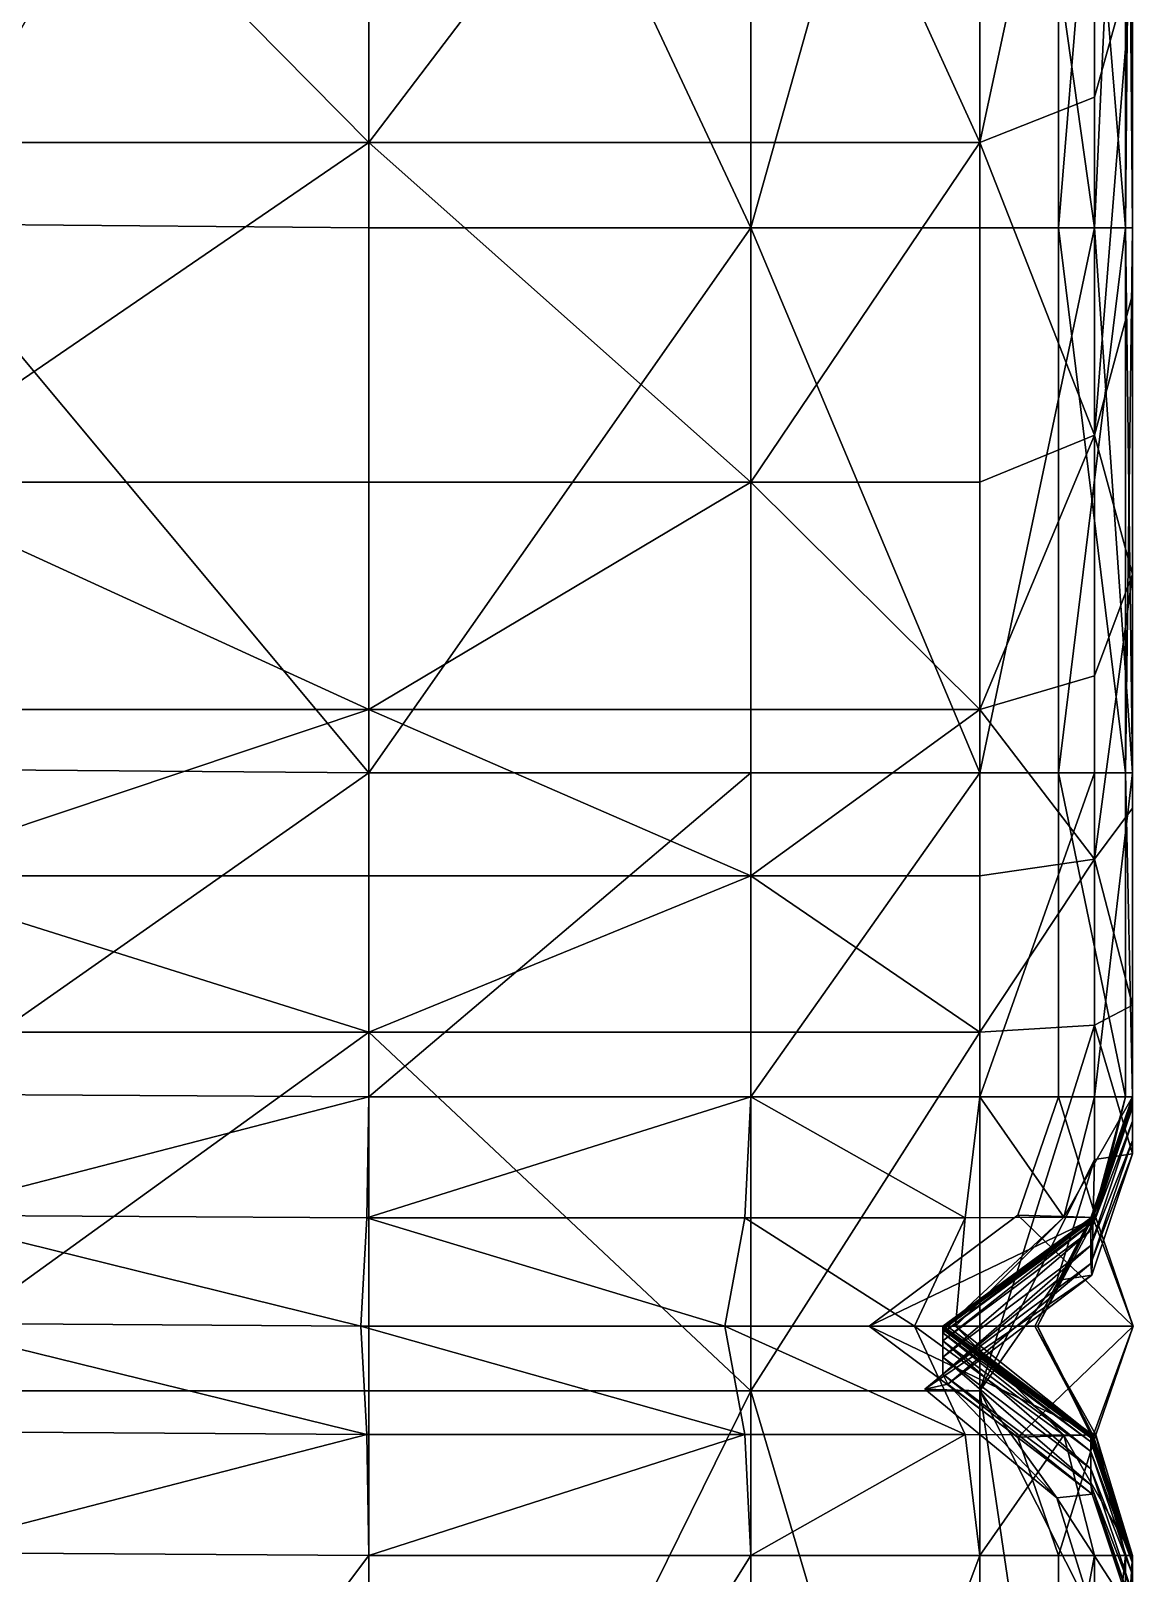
# Model space of a CAD drawing. Header units: centimetres. Extents: x -166 to 88, y -218 to 34.
# Drawn here: x 77.53 to 87.82, y -63.65 to -49.26 of the extents above; entities that cross this region are included whole.
import ezdxf

# ---------------------------------------------------------------- set-up
doc = ezdxf.new("R2010")
doc.units = ezdxf.units.CM
doc.layers.get('0').update_dxf_attribs({"color": 194})

msp = doc.modelspace()

# ---------------------------------------------------------------- meshes
at = {"color": 213}
mesh = msp.add_polyface(dxfattribs=at)
corners = [(68.555, -50.737, 75.18), (68.555, -55.849, 75.18), (72.123, -56.05, 75.672), (76.404, -51.061, 75.874), (72.123, -50.953, 75.672), (76.048, -45.612, 10.194), (76.048, -38.927, 10.194), (80.683, -38.927, 10.35), (80.683, -45.612, 10.35), (64.994, -45.612, 10.143), (64.994, -38.927, 10.143), (70.699, -38.927, 10.143), (70.699, -45.612, 10.143), (64.89, -31.365, 10.143), (72.123, -43.369, 75.672), (68.555, -43.18, 75.18), (76.404, -43.464, 75.874), (76.08, -34.05, 75.874), (68.201, -34.022, 75.18), (71.767, -34.048, 75.672), (80.683, -43.495, 75.826), (80.683, -51.097, 75.826), (84.249, -51.097, 75.564), (84.249, -43.495, 75.564), (84.137, -34.251, 75.564), (80.459, -34.139, 75.826), (65.333, -49.907, 72.642), (65.333, -42.454, 72.642), (64.969, -41.981, 69.46), (66.41, -42.864, 74.359), (66.41, -50.376, 74.359), (64.992, -33.598, 72.642), (66.061, -33.861, 74.359), (66.41, -55.513, 74.359), (65.333, -55.076, 72.642), (80.683, -50.302, 10.35), (84.249, -45.612, 10.661), (76.048, -53.471, 10.194), (76.048, -50.302, 10.194), (80.683, -53.471, 10.35), (70.699, -50.302, 10.143), (64.994, -50.302, 10.143), (70.699, -53.471, 10.143), (64.994, -53.471, 10.143)]
mesh.append_faces([[corners[k] for k in face] for face in [(0, 1, 2, 0), (3, 4, 2, 3), (5, 6, 7, 5), (7, 8, 5, 7), (9, 10, 11, 9), (11, 12, 9, 11), (11, 10, 13, 11), (5, 12, 11, 5), (11, 6, 5, 11), (0, 4, 14, 0), (14, 15, 0, 14), (3, 16, 14, 3), (14, 4, 3, 14), (14, 16, 17, 14), (18, 15, 14, 18), (14, 19, 18, 14), (20, 21, 22, 20), (20, 23, 24, 20), (17, 16, 20, 17), (20, 25, 17, 20), (3, 21, 20, 3), (20, 16, 3, 20), (26, 27, 28, 26), (0, 15, 29, 0), (29, 30, 0, 29), (29, 15, 18, 29), (31, 27, 29, 31), (29, 32, 31, 29), (26, 30, 29, 26), (29, 27, 26, 29), (0, 30, 33, 0), (26, 34, 33, 26), (33, 30, 26, 33), (35, 8, 36, 35), (37, 38, 35, 37), (35, 39, 37, 35), (5, 8, 35, 5), (35, 38, 5, 35), (9, 12, 40, 9), (40, 41, 9, 40), (5, 38, 40, 5), (40, 12, 5, 40), (37, 42, 40, 37), (40, 38, 37, 40), (43, 41, 40, 43), (40, 42, 43, 40)]], dxfattribs={"vtx2": -1, "vtx3": -1, "color": 213})
mesh = msp.add_polyface(dxfattribs=at)
corners = [(84.249, -45.612, 10.661), (86.388, -45.612, 11.18), (86.388, -50.302, 11.18), (87.814, -43.269, 12.782), (87.814, -45.887, 12.979), (87.814, -48.604, 12.421), (87.814, -44.431, 12.366), (87.458, -45.317, 11.788), (87.814, -43.495, 54.167), (87.814, -43.495, 61.78), (87.814, -51.097, 61.78), (87.814, -43.495, 45.302), (87.814, -34.362, 45.302), (87.814, -43.495, 36.47), (87.814, -43.495, 28.953), (87.814, -34.362, 28.953), (87.814, -51.097, 45.302), (80.683, -45.612, 10.35), (80.683, -38.927, 10.35), (84.249, -38.927, 10.661), (86.388, -43.495, 75.129), (84.249, -43.495, 75.564), (84.249, -51.097, 75.564), (87.458, -43.495, 74.527), (87.447, -34.351, 74.527), (87.814, -43.495, 73.765), (87.814, -43.495, 72.852), (87.814, -34.362, 72.852), (87.458, -51.097, 74.527), (87.814, -44.743, 15.019), (87.814, -44.119, 15.656), (87.814, -51.409, 15.677), (87.814, -46.251, 14.412), (87.814, -37.624, 14.278), (87.814, -49.28, 13.838), (87.814, -44.548, 13.707), (87.814, -39.133, 12.979), (87.814, -41.133, 13.414), (87.814, -49.052, 13.158), (87.814, -43.495, 17.771), (87.814, -43.495, 18.589), (87.814, -51.097, 18.589), (87.814, -43.558, 17.018), (87.814, -34.443, 17.017), (87.814, -43.745, 16.318), (87.814, -35.173, 15.644), (87.814, -51.129, 17.021), (87.814, -43.495, 71.795), (87.814, -51.097, 72.852), (87.814, -43.495, 69.996), (87.814, -34.362, 69.996), (87.814, -43.495, 66.857), (87.814, -34.362, 61.78), (87.814, -51.097, 69.996), (87.814, -43.495, 24.037), (87.814, -51.097, 28.953), (87.814, -43.495, 21.092), (87.814, -34.362, 21.092), (87.814, -43.495, 18.955), (87.814, -51.097, 18.955), (87.814, -43.495, 20.015), (87.814, -34.362, 20.015), (86.388, -38.927, 11.18), (87.814, -38.651, 12.421), (87.458, -38.858, 11.801), (87.814, -51.097, 20.015), (87.748, -51.097, 19.92), (87.748, -43.495, 19.051), (87.124, -43.495, 19.485), (87.124, -51.097, 19.485), (87.748, -34.362, 19.051), (87.748, -43.495, 19.92), (87.124, -34.362, 19.485)]
mesh.append_faces([[corners[k] for k in face] for face in [(0, 1, 2, 0), (3, 4, 5, 3), (5, 6, 3, 5), (7, 6, 5, 7), (8, 9, 10, 8), (8, 11, 12, 8), (13, 14, 15, 13), (13, 11, 16, 13), (0, 17, 18, 0), (18, 19, 0, 18), (20, 21, 22, 20), (20, 23, 24, 20), (25, 26, 27, 25), (25, 23, 28, 25), (29, 30, 31, 29), (29, 32, 33, 29), (33, 32, 34, 33), (34, 35, 33, 34), (3, 36, 37, 3), (37, 4, 3, 37), (38, 4, 37, 38), (37, 35, 38, 37), (39, 40, 41, 39), (39, 42, 43, 39), (44, 30, 45, 44), (44, 42, 46, 44), (47, 26, 48, 47), (47, 49, 50, 47), (51, 9, 52, 51), (51, 49, 53, 51), (54, 14, 55, 54), (54, 56, 57, 54), (40, 58, 59, 40), (56, 60, 61, 56), (0, 19, 62, 0), (62, 1, 0, 62), (7, 1, 62, 7), (3, 6, 63, 3), (7, 64, 63, 7), (63, 6, 7, 63), (60, 65, 66, 60), (67, 68, 69, 67), (68, 67, 70, 68), (71, 68, 72, 71), (68, 71, 66, 68)]], dxfattribs={"vtx2": -1, "vtx3": -1, "color": 213})
mesh = msp.add_polyface(dxfattribs=at)
corners = [(86.388, -50.302, 11.18), (84.249, -50.302, 10.661), (84.249, -45.612, 10.661), (87.458, -45.317, 11.788), (87.458, -49.877, 11.801), (86.388, -45.612, 11.18), (87.814, -48.604, 12.421), (87.814, -45.887, 12.979), (87.814, -49.052, 13.158), (87.814, -51.097, 61.78), (87.814, -51.097, 54.167), (87.814, -43.495, 54.167), (87.814, -51.097, 45.302), (87.814, -43.495, 45.302), (87.814, -51.097, 28.953), (87.814, -43.495, 28.953), (87.814, -43.495, 36.47), (87.814, -51.097, 36.47), (84.249, -51.097, 75.564), (84.249, -43.495, 75.564), (80.683, -43.495, 75.826), (86.388, -51.097, 75.129), (86.388, -43.495, 75.129), (87.458, -51.097, 74.527), (87.458, -43.495, 74.527), (87.814, -51.097, 72.852), (87.814, -43.495, 72.852), (87.814, -43.495, 73.765), (87.814, -51.097, 73.765), (87.814, -52.475, 14.466), (87.814, -46.251, 14.412), (87.814, -44.743, 15.019), (87.814, -51.721, 15.061), (87.814, -44.548, 13.707), (87.814, -49.28, 13.838), (87.814, -51.097, 18.589), (87.814, -51.097, 17.771), (87.814, -43.495, 17.771), (87.814, -51.129, 17.021), (87.814, -43.558, 17.018), (87.814, -51.409, 15.677), (87.814, -44.119, 15.656), (87.814, -43.745, 16.318), (87.814, -51.222, 16.326), (87.814, -51.097, 71.795), (87.814, -43.495, 71.795), (87.814, -51.097, 69.996), (87.814, -43.495, 69.996), (87.814, -43.495, 61.78), (87.814, -43.495, 66.857), (87.814, -51.097, 66.857), (87.814, -51.097, 24.037), (87.814, -43.495, 24.037), (87.814, -51.097, 21.092), (87.814, -43.495, 21.092), (87.814, -51.097, 18.955), (87.814, -43.495, 18.589), (87.814, -51.097, 20.015), (87.814, -43.495, 20.015), (80.683, -50.302, 10.35), (87.748, -43.495, 19.051), (87.748, -51.097, 19.051), (87.814, -43.495, 18.955), (87.748, -51.097, 19.92), (87.748, -43.495, 19.92), (87.124, -51.097, 19.485), (87.124, -43.495, 19.485)]
mesh.append_faces([[corners[k] for k in face] for face in [(0, 1, 2, 0), (3, 4, 0, 3), (0, 5, 3, 0), (6, 7, 8, 6), (6, 4, 3, 6), (9, 10, 11, 9), (12, 13, 11, 12), (11, 10, 12, 11), (14, 15, 16, 14), (16, 17, 14, 16), (12, 17, 16, 12), (18, 19, 20, 18), (18, 21, 22, 18), (23, 24, 22, 23), (22, 21, 23, 22), (25, 26, 27, 25), (27, 28, 25, 27), (23, 28, 27, 23), (29, 30, 31, 29), (31, 32, 29, 31), (8, 33, 34, 8), (34, 30, 29, 34), (35, 36, 37, 35), (38, 39, 37, 38), (37, 36, 38, 37), (40, 41, 42, 40), (42, 43, 40, 42), (38, 43, 42, 38), (25, 44, 45, 25), (46, 47, 45, 46), (45, 44, 46, 45), (9, 48, 49, 9), (49, 50, 9, 49), (46, 50, 49, 46), (14, 51, 52, 14), (53, 54, 52, 53), (52, 51, 53, 52), (55, 35, 56, 55), (57, 58, 54, 57), (54, 53, 57, 54), (2, 1, 59, 2), (60, 61, 55, 60), (55, 62, 60, 55), (63, 64, 58, 63), (65, 61, 60, 65), (63, 65, 66, 63)]], dxfattribs={"vtx2": -1, "vtx3": -1, "color": 213})
mesh = msp.add_polyface(dxfattribs=at)
corners = [(87.458, -53.033, 11.823), (86.388, -53.471, 11.18), (86.388, -50.302, 11.18), (87.458, -49.877, 11.801), (84.249, -53.471, 10.661), (84.249, -50.302, 10.661), (87.814, -49.052, 13.158), (87.814, -51.72, 12.506), (87.814, -48.604, 12.421), (87.814, -54.331, 12.541), (87.814, -52.437, 13.235), (87.814, -51.097, 28.953), (87.814, -51.097, 36.47), (87.814, -56.185, 36.47), (87.814, -51.097, 45.302), (87.814, -56.185, 54.167), (87.814, -51.097, 54.167), (87.814, -51.097, 61.78), (84.249, -51.097, 75.564), (80.683, -51.097, 75.826), (80.683, -56.185, 75.826), (87.814, -51.097, 72.852), (87.814, -51.097, 73.765), (87.814, -56.185, 73.765), (86.388, -56.185, 75.129), (86.388, -51.097, 75.129), (87.458, -51.097, 74.527), (87.814, -51.409, 15.677), (87.814, -51.721, 15.061), (87.814, -44.743, 15.019), (87.814, -55.568, 13.256), (87.814, -49.28, 13.838), (87.814, -53.99, 13.879), (87.814, -52.475, 14.466), (87.814, -56.434, 15.086), (87.814, -51.222, 16.326), (87.814, -56.234, 16.331), (87.814, -51.097, 18.589), (87.814, -56.185, 18.589), (87.814, -56.185, 17.771), (87.814, -51.097, 17.771), (87.814, -51.129, 17.021), (87.814, -51.097, 66.857), (87.814, -56.185, 66.857), (87.814, -56.185, 71.795), (87.814, -51.097, 71.795), (87.814, -51.097, 69.996), (87.814, -51.097, 18.955), (87.814, -56.185, 18.955), (87.814, -51.097, 20.015), (87.814, -51.097, 21.092), (87.814, -56.185, 21.092), (87.814, -56.185, 28.953), (87.814, -56.185, 24.037), (87.814, -51.097, 24.037), (80.683, -53.471, 10.35), (80.683, -50.302, 10.35), (87.748, -51.097, 19.051), (87.748, -56.185, 19.051), (87.748, -56.185, 19.92), (87.748, -51.097, 19.92), (87.814, -56.185, 20.015), (87.124, -51.097, 19.485), (87.124, -56.185, 19.485)]
mesh.append_faces([[corners[k] for k in face] for face in [(0, 1, 2, 0), (2, 3, 0, 2), (4, 5, 2, 4), (2, 1, 4, 2), (6, 7, 8, 6), (0, 3, 8, 0), (8, 7, 0, 8), (0, 7, 9, 0), (6, 10, 9, 6), (9, 7, 6, 9), (11, 12, 13, 11), (13, 12, 14, 13), (15, 16, 17, 15), (14, 16, 15, 14), (18, 19, 20, 18), (21, 22, 23, 21), (24, 25, 18, 24), (26, 25, 24, 26), (27, 28, 29, 27), (30, 10, 31, 30), (31, 32, 30, 31), (31, 10, 6, 31), (33, 32, 31, 33), (33, 28, 34, 33), (27, 35, 36, 27), (37, 38, 39, 37), (39, 40, 37, 39), (41, 40, 39, 41), (17, 42, 43, 17), (44, 45, 21, 44), (46, 45, 44, 46), (47, 48, 38, 47), (38, 37, 47, 38), (49, 50, 51, 49), (11, 52, 53, 11), (53, 54, 11, 53), (50, 54, 53, 50), (4, 55, 56, 4), (56, 5, 4, 56), (57, 58, 48, 57), (48, 47, 57, 48), (59, 60, 49, 59), (49, 61, 59, 49), (57, 62, 63, 57), (62, 60, 59, 62)]], dxfattribs={"vtx2": -1, "vtx3": -1, "color": 213})
mesh = msp.add_polyface(dxfattribs=at)
corners = [(76.404, -51.061, 75.874), (76.404, -56.151, 75.874), (80.683, -56.185, 75.826), (80.683, -51.097, 75.826), (76.404, -59.183, 75.874), (80.683, -59.209, 75.826), (72.123, -56.05, 75.672), (72.123, -59.102, 75.672), (76.048, -57.147, 10.194), (76.048, -58.604, 10.194), (70.699, -58.604, 10.143), (70.699, -57.147, 10.143), (76.048, -61.954, 10.194), (70.699, -61.954, 10.143), (80.683, -58.604, 10.35), (80.683, -57.147, 10.35), (84.249, -57.147, 10.661), (80.683, -61.954, 10.35), (76.048, -55.594, 10.194), (80.683, -55.594, 10.35), (76.048, -53.471, 10.194), (80.683, -53.471, 10.35), (84.249, -53.471, 10.661), (70.699, -55.594, 10.143), (76.411, -60.312, 75.484), (80.667, -60.338, 75.436), (84.195, -60.338, 75.178), (84.249, -59.209, 75.564), (72.159, -60.231, 75.283), (76.411, -62.334, 75.484), (72.159, -62.255, 75.283), (72.123, -63.384, 75.672), (76.404, -63.463, 75.874), (84.195, -62.361, 75.178), (80.667, -62.361, 75.436), (80.683, -63.489, 75.826), (84.249, -63.489, 75.564), (80.608, -61.349, 74.057), (76.436, -61.323, 74.105), (84.008, -61.349, 73.811), (72.286, -61.243, 73.909)]
mesh.append_faces([[corners[k] for k in face] for face in [(0, 1, 2, 0), (2, 3, 0, 2), (2, 1, 4, 2), (4, 5, 2, 4), (1, 6, 7, 1), (7, 4, 1, 7), (6, 1, 0, 6), (8, 9, 10, 8), (10, 11, 8, 10), (12, 13, 10, 12), (10, 9, 12, 10), (14, 15, 16, 14), (12, 9, 14, 12), (14, 17, 12, 14), (8, 15, 14, 8), (14, 9, 8, 14), (8, 18, 19, 8), (19, 15, 8, 19), (20, 21, 19, 20), (19, 18, 20, 19), (19, 21, 22, 19), (20, 18, 23, 20), (8, 11, 23, 8), (23, 18, 8, 23), (24, 25, 5, 24), (5, 4, 24, 5), (25, 26, 27, 25), (27, 5, 25, 27), (28, 24, 4, 28), (4, 7, 28, 4), (29, 30, 31, 29), (31, 32, 29, 31), (33, 34, 35, 33), (35, 36, 33, 35), (34, 29, 32, 34), (32, 35, 34, 32), (37, 25, 24, 37), (24, 38, 37, 24), (25, 37, 39, 25), (38, 24, 28, 38), (28, 40, 38, 28), (40, 30, 29, 40), (29, 38, 40, 29), (37, 34, 33, 37), (38, 29, 34, 38), (34, 37, 38, 34)]], dxfattribs={"vtx2": -1, "vtx3": -1, "color": 213})
mesh = msp.add_polyface(dxfattribs=at)
corners = [(84.249, -57.147, 10.661), (84.249, -55.594, 10.661), (86.388, -55.594, 11.18), (86.388, -57.147, 11.18), (84.249, -53.471, 10.661), (86.388, -53.471, 11.18), (87.458, -53.033, 11.823), (87.458, -55.278, 11.832), (87.458, -56.989, 11.834), (87.814, -55.568, 13.256), (87.814, -56.515, 12.55), (87.814, -54.331, 12.541), (87.814, -52.437, 13.235), (86.388, -58.604, 11.18), (84.249, -58.604, 10.661), (87.458, -58.541, 11.835), (87.814, -57.973, 13.268), (87.814, -58.352, 12.555), (87.814, -56.185, 36.47), (87.814, -56.185, 28.953), (87.814, -51.097, 28.953), (80.683, -56.185, 75.826), (84.249, -56.185, 75.564), (84.249, -51.097, 75.564), (80.683, -59.209, 75.826), (84.249, -59.209, 75.564), (80.683, -58.604, 10.35), (87.458, -51.097, 74.527), (87.458, -56.185, 74.527), (87.814, -56.185, 73.765), (87.814, -51.097, 73.765), (87.458, -59.209, 74.527), (86.388, -56.185, 75.129), (86.388, -59.209, 75.129), (80.683, -57.147, 10.35), (80.683, -55.594, 10.35), (87.748, -56.185, 19.92), (87.814, -56.185, 20.015), (87.814, -59.209, 20.015), (87.748, -59.209, 19.92), (87.748, -56.185, 19.051), (87.748, -59.209, 19.051), (87.814, -59.209, 18.955), (87.814, -56.185, 18.955), (87.124, -56.185, 19.485), (87.748, -51.097, 19.051), (87.124, -51.097, 19.485), (87.124, -59.209, 19.485)]
mesh.append_faces([[corners[k] for k in face] for face in [(0, 1, 2, 0), (2, 3, 0, 2), (4, 5, 2, 4), (2, 1, 4, 2), (6, 7, 2, 6), (2, 5, 6, 2), (8, 3, 2, 8), (2, 7, 8, 2), (9, 10, 11, 9), (11, 12, 9, 11), (8, 7, 11, 8), (11, 10, 8, 11), (11, 7, 6, 11), (0, 3, 13, 0), (13, 14, 0, 13), (8, 15, 13, 8), (13, 3, 8, 13), (9, 16, 17, 9), (17, 10, 9, 17), (8, 10, 17, 8), (17, 15, 8, 17), (18, 19, 20, 18), (21, 22, 23, 21), (22, 21, 24, 22), (24, 25, 22, 24), (0, 14, 26, 0), (27, 28, 29, 27), (29, 30, 27, 29), (29, 28, 31, 29), (23, 22, 32, 23), (32, 22, 25, 32), (28, 32, 33, 28), (32, 28, 27, 32), (0, 34, 35, 0), (35, 1, 0, 35), (4, 1, 35, 4), (36, 37, 38, 36), (38, 39, 36, 38), (40, 41, 42, 40), (42, 43, 40, 42), (44, 40, 45, 44), (36, 44, 46, 36), (44, 36, 39, 44), (39, 47, 44, 39), (44, 47, 41, 44), (41, 40, 44, 41)]], dxfattribs={"vtx2": -1, "vtx3": -1, "color": 213})
mesh = msp.add_polyface(dxfattribs=at)
corners = [(87.814, -51.097, 45.302), (87.814, -56.185, 45.302), (87.814, -56.185, 36.47), (87.814, -59.209, 45.302), (87.814, -56.185, 28.953), (87.814, -59.209, 36.47), (87.814, -59.209, 28.953), (87.814, -51.097, 61.78), (87.814, -56.185, 61.78), (87.814, -56.185, 54.167), (87.814, -59.209, 61.78), (87.814, -59.209, 54.167), (87.814, -56.185, 73.765), (87.814, -56.185, 72.852), (87.814, -51.097, 72.852), (87.814, -59.209, 73.765), (87.814, -55.568, 13.256), (87.814, -53.99, 13.879), (87.814, -57.341, 13.904), (87.814, -57.973, 13.268), (87.814, -52.475, 14.466), (87.814, -56.736, 14.498), (87.814, -59.306, 14.507), (87.814, -59.435, 13.91), (87.814, -51.409, 15.677), (87.814, -56.309, 15.69), (87.814, -56.434, 15.086), (87.814, -51.721, 15.061), (87.814, -59.239, 15.693), (87.814, -59.262, 15.093), (87.814, -56.234, 16.331), (87.814, -51.129, 17.021), (87.814, -56.197, 17.022), (87.814, -51.222, 16.326), (87.814, -59.212, 17.022), (87.814, -59.221, 16.333), (87.814, -56.185, 17.771), (87.814, -56.185, 18.589), (87.814, -59.209, 18.589), (87.814, -59.209, 17.771), (87.814, -56.185, 66.857), (87.814, -51.097, 69.996), (87.814, -56.185, 69.996), (87.814, -51.097, 66.857), (87.814, -59.209, 69.996), (87.814, -59.209, 66.857), (87.814, -56.185, 71.795), (87.814, -59.209, 72.852), (87.814, -59.209, 71.795), (87.814, -56.185, 21.092), (87.814, -56.185, 20.015), (87.814, -51.097, 20.015), (87.814, -59.209, 21.092), (87.814, -59.209, 20.015), (87.814, -56.185, 18.955), (87.814, -59.209, 18.955), (87.814, -56.185, 24.037), (87.814, -59.209, 24.037), (87.814, -51.097, 21.092)]
mesh.append_faces([[corners[k] for k in face] for face in [(0, 1, 2, 0), (2, 1, 3, 2), (4, 2, 5, 4), (5, 6, 4, 5), (7, 8, 9, 7), (9, 8, 10, 9), (1, 9, 11, 1), (9, 1, 0, 9), (12, 13, 14, 12), (13, 12, 15, 13), (16, 17, 18, 16), (18, 19, 16, 18), (20, 21, 18, 20), (18, 17, 20, 18), (18, 21, 22, 18), (19, 18, 23, 19), (24, 25, 26, 24), (26, 27, 24, 26), (26, 25, 28, 26), (21, 26, 29, 21), (26, 21, 20, 26), (30, 25, 24, 30), (31, 32, 30, 31), (30, 33, 31, 30), (30, 32, 34, 30), (25, 30, 35, 25), (36, 37, 38, 36), (38, 39, 36, 38), (32, 36, 39, 32), (36, 32, 31, 36), (40, 8, 7, 40), (41, 42, 40, 41), (40, 43, 41, 40), (40, 42, 44, 40), (8, 40, 45, 8), (14, 13, 46, 14), (46, 13, 47, 46), (42, 46, 48, 42), (46, 42, 41, 46), (49, 50, 51, 49), (50, 49, 52, 50), (52, 53, 50, 52), (37, 54, 55, 37), (56, 4, 6, 56), (49, 56, 57, 49), (56, 49, 58, 56)]], dxfattribs={"vtx2": -1, "vtx3": -1, "color": 213})
mesh = msp.add_polyface(dxfattribs=at)
corners = [(86.388, -61.954, 11.18), (86.388, -58.604, 11.18), (87.458, -58.541, 11.835), (86.388, -61.954, 11.18), (87.458, -59.795, 11.835), (84.249, -61.954, 10.661), (84.249, -58.604, 10.661), (80.683, -58.604, 10.35), (84.249, -59.209, 75.564), (86.388, -59.209, 75.129), (86.388, -56.185, 75.129), (87.458, -59.209, 74.527), (87.458, -56.185, 74.527), (87.108, -60.924, 12.008), (86.388, -61.954, 11.18), (87.425, -60.764, 13.273), (87.435, -60.872, 12.645), (87.814, -59.74, 12.556), (87.424, -60.338, 45.302), (87.424, -60.338, 36.47), (87.814, -59.209, 36.47), (87.424, -60.338, 28.953), (87.814, -59.209, 28.953), (87.424, -60.338, 61.78), (87.424, -60.338, 54.167), (87.814, -59.209, 54.167), (87.814, -59.209, 45.302), (87.173, -60.332, 74.263), (87.434, -60.336, 73.681), (87.814, -59.209, 73.765), (87.424, -60.338, 72.852), (87.814, -59.209, 72.852), (84.195, -60.338, 75.178), (86.252, -60.337, 74.764), (87.424, -60.457, 14.511), (87.424, -60.597, 13.914), (87.814, -59.435, 13.91), (87.814, -59.616, 13.271), (87.424, -60.368, 15.695), (87.424, -60.396, 15.096), (87.814, -59.262, 15.093), (87.814, -59.306, 14.507), (87.424, -60.341, 17.022), (87.424, -60.35, 16.333), (87.814, -59.221, 16.333), (87.814, -59.239, 15.693), (87.424, -60.337, 18.589), (87.424, -60.338, 17.771), (87.814, -59.209, 17.771), (87.814, -59.212, 17.022), (87.424, -60.338, 69.996), (87.424, -60.338, 66.857), (87.814, -59.209, 66.857), (87.814, -59.209, 61.78), (87.424, -60.338, 71.795), (87.814, -59.209, 71.795), (87.814, -59.209, 69.996), (87.814, -59.209, 21.092), (87.424, -60.338, 21.092), (87.443, -60.334, 20.132), (87.445, -60.33, 18.839), (87.814, -59.209, 18.589), (87.424, -60.338, 24.037), (87.814, -59.209, 24.037), (87.472, -60.336, 20.196), (87.748, -59.209, 19.92), (87.814, -59.209, 20.015), (87.748, -59.209, 19.051), (87.472, -60.336, 18.775), (87.814, -59.209, 18.955), (86.742, -60.314, 19.485), (87.124, -59.209, 19.485)]
mesh.append_faces([[corners[k] for k in face] for face in [(3, 2, 4, 3)]], dxfattribs={"vtx0": -1, "vtx3": -1, "color": 213})
mesh.append_faces([[corners[k] for k in face] for face in [(0, 1, 2, 0), (5, 6, 1, 5), (1, 0, 5, 1), (7, 6, 5, 7), (8, 9, 10, 8), (9, 11, 12, 9), (4, 13, 14, 4), (15, 16, 17, 15), (16, 13, 4, 16), (4, 17, 16, 4), (18, 19, 20, 18), (19, 21, 22, 19), (23, 24, 25, 23), (24, 18, 26, 24), (27, 28, 29, 27), (29, 11, 27, 29), (28, 30, 31, 28), (8, 32, 33, 8), (33, 9, 8, 33), (9, 33, 27, 9), (27, 11, 9, 27), (34, 35, 36, 34), (35, 15, 37, 35), (38, 39, 40, 38), (39, 34, 41, 39), (42, 43, 44, 42), (43, 38, 45, 43), (46, 47, 48, 46), (47, 42, 49, 47), (50, 51, 52, 50), (51, 23, 53, 51), (30, 54, 55, 30), (54, 50, 56, 54), (57, 58, 59, 57), (60, 46, 61, 60), (21, 62, 63, 21), (62, 58, 57, 62), (64, 65, 66, 64), (67, 68, 60, 67), (60, 69, 67, 60), (64, 70, 71, 64), (71, 65, 64, 71), (71, 70, 68, 71), (68, 67, 71, 68)]], dxfattribs={"vtx2": -1, "vtx3": -1, "color": 213})
mesh = msp.add_polyface(dxfattribs=at)
corners = [(87.814, -58.352, 12.555), (87.814, -57.973, 13.268), (87.814, -59.616, 13.271), (87.814, -59.74, 12.556), (87.458, -58.541, 11.835), (87.458, -59.795, 11.835), (87.814, -59.209, 45.302), (87.814, -59.209, 36.47), (87.814, -56.185, 36.47), (87.814, -59.209, 61.78), (87.814, -59.209, 54.167), (87.814, -56.185, 54.167), (87.814, -56.185, 45.302), (87.458, -59.209, 74.527), (87.814, -59.209, 73.765), (87.814, -56.185, 73.765), (87.814, -59.209, 72.852), (87.814, -56.185, 72.852), (87.814, -59.306, 14.507), (87.814, -59.435, 13.91), (87.814, -57.341, 13.904), (87.814, -59.239, 15.693), (87.814, -59.262, 15.093), (87.814, -56.434, 15.086), (87.814, -56.736, 14.498), (87.814, -59.212, 17.022), (87.814, -59.221, 16.333), (87.814, -56.234, 16.331), (87.814, -56.309, 15.69), (87.814, -59.209, 17.771), (87.814, -56.197, 17.022), (87.814, -59.209, 69.996), (87.814, -59.209, 66.857), (87.814, -56.185, 66.857), (87.814, -56.185, 61.78), (87.814, -59.209, 71.795), (87.814, -56.185, 71.795), (87.814, -56.185, 69.996), (87.814, -59.209, 18.955), (87.814, -59.209, 18.589), (87.814, -56.185, 18.589), (87.814, -59.209, 28.953), (87.814, -59.209, 24.037), (87.814, -56.185, 24.037), (87.814, -59.209, 21.092), (87.814, -56.185, 21.092), (87.425, -60.764, 13.273), (87.424, -60.338, 45.302), (87.424, -60.338, 36.47), (87.424, -60.338, 61.78), (87.424, -60.338, 54.167), (87.434, -60.336, 73.681), (87.424, -60.457, 14.511), (87.424, -60.597, 13.914), (87.424, -60.368, 15.695), (87.424, -60.396, 15.096), (87.424, -60.341, 17.022), (87.424, -60.35, 16.333), (87.424, -60.337, 18.589), (87.424, -60.338, 17.771), (87.424, -60.338, 69.996), (87.424, -60.338, 66.857), (87.424, -60.338, 72.852), (87.424, -60.338, 71.795), (87.443, -60.334, 20.132), (87.814, -59.209, 20.015), (87.445, -60.33, 18.839), (87.424, -60.338, 28.953), (87.424, -60.338, 24.037), (87.472, -60.336, 20.196)]
mesh.append_faces([[corners[k] for k in face] for face in [(0, 1, 2, 0), (2, 3, 0, 2), (4, 0, 3, 4), (3, 5, 4, 3), (6, 7, 8, 6), (9, 10, 11, 9), (10, 6, 12, 10), (13, 14, 15, 13), (14, 16, 17, 14), (18, 19, 20, 18), (19, 2, 1, 19), (21, 22, 23, 21), (22, 18, 24, 22), (25, 26, 27, 25), (26, 21, 28, 26), (29, 25, 30, 29), (31, 32, 33, 31), (32, 9, 34, 32), (16, 35, 36, 16), (35, 31, 37, 35), (38, 39, 40, 38), (41, 42, 43, 41), (42, 44, 45, 42), (3, 2, 46, 3), (7, 6, 47, 7), (41, 7, 48, 41), (10, 9, 49, 10), (6, 10, 50, 6), (16, 14, 51, 16), (19, 18, 52, 19), (2, 19, 53, 2), (22, 21, 54, 22), (18, 22, 55, 18), (26, 25, 56, 26), (21, 26, 57, 21), (29, 39, 58, 29), (25, 29, 59, 25), (32, 31, 60, 32), (9, 32, 61, 9), (35, 16, 62, 35), (31, 35, 63, 31), (64, 65, 44, 64), (39, 38, 66, 39), (42, 41, 67, 42), (44, 42, 68, 44), (65, 64, 69, 65)]], dxfattribs={"vtx2": -1, "vtx3": -1, "color": 213})
mesh = msp.add_polyface(dxfattribs=at)
corners = [(86.388, -61.954, 11.18), (86.388, -61.954, 11.18), (87.458, -58.541, 11.835), (84.249, -61.954, 10.661), (80.683, -61.954, 10.35), (80.683, -58.604, 10.35), (86.388, -61.954, 11.18), (87.458, -59.795, 11.835), (86.252, -62.362, 74.764), (84.195, -62.361, 75.178), (84.249, -63.489, 75.564), (86.388, -63.489, 75.129), (87.108, -60.924, 12.008), (85.876, -61.937, 12.63), (87.435, -60.872, 12.645), (86.089, -61.892, 12.954), (87.438, -62.919, 12.645), (87.108, -62.952, 12.008), (86.044, -61.349, 36.47), (87.424, -60.338, 36.47), (87.424, -60.338, 45.302), (86.044, -61.349, 45.302), (86.044, -61.349, 28.953), (87.424, -60.338, 28.953), (86.044, -61.349, 54.167), (87.424, -60.338, 54.167), (87.424, -60.338, 61.78), (86.044, -61.349, 61.78), (87.424, -62.361, 54.167), (87.424, -62.361, 45.302), (87.424, -62.361, 61.78), (87.424, -62.361, 36.47), (87.424, -62.361, 28.953), (84.008, -61.349, 73.811), (84.195, -60.338, 75.178), (80.667, -60.338, 75.436), (80.608, -61.349, 74.057), (86.084, -61.349, 73.393), (87.434, -60.336, 73.681), (87.173, -60.332, 74.263), (86.16, -61.349, 73.323), (85.777, -61.349, 73.468), (86.252, -60.337, 74.764), (87.173, -62.367, 74.263), (87.434, -62.363, 73.681), (86.044, -61.639, 13.917), (87.424, -60.597, 13.914), (87.424, -60.457, 14.511), (85.354, -61.349, 19.485), (86.742, -62.385, 19.485), (87.472, -62.363, 18.775), (87.82, -61.349, 21.284), (86.742, -60.314, 19.485), (87.472, -60.336, 20.196), (87.82, -61.349, 17.687)]
mesh.append_faces([[corners[k] for k in face] for face in [(0, 1, 2, 0)]], dxfattribs={"vtx1": -1, "vtx2": -1, "vtx3": -1, "color": 213})
mesh.append_faces([[corners[k] for k in face] for face in [(3, 4, 5, 3), (6, 0, 7, 6), (8, 9, 10, 8), (10, 11, 8, 10), (13, 12, 14, 13), (14, 15, 13, 14), (15, 16, 17, 15), (17, 13, 15, 17), (18, 19, 20, 18), (20, 21, 18, 20), (22, 23, 19, 22), (19, 18, 22, 19), (24, 25, 26, 24), (26, 27, 24, 26), (21, 20, 25, 21), (25, 24, 21, 25), (24, 28, 29, 24), (29, 21, 24, 29), (27, 30, 28, 27), (28, 24, 27, 28), (18, 31, 32, 18), (32, 22, 18, 32), (21, 29, 31, 21), (31, 18, 21, 31), (33, 34, 35, 33), (9, 33, 36, 9), (37, 38, 39, 37), (39, 40, 37, 39), (41, 42, 34, 41), (34, 33, 41, 34), (40, 39, 42, 40), (42, 41, 40, 42), (41, 8, 43, 41), (43, 40, 41, 43), (33, 9, 8, 33), (8, 41, 33, 8), (40, 43, 44, 40), (45, 46, 47, 45), (48, 49, 50, 48), (49, 48, 51, 49), (48, 52, 53, 48), (52, 48, 54, 52)]], dxfattribs={"vtx2": -1, "vtx3": -1, "color": 213})
mesh.append_faces([[corners[k] for k in face] for face in [(12, 13, 6, 12), (6, 13, 17, 6)]], dxfattribs={"vtx3": -1, "color": 213})
mesh = msp.add_polyface(dxfattribs=at)
corners = [(72.123, -69.114, 75.672), (68.555, -69.008, 75.18), (68.555, -82.191, 75.18), (76.404, -69.167, 75.874), (76.404, -63.463, 75.874), (72.123, -63.384, 75.672), (68.555, -63.232, 75.18), (80.683, -69.185, 75.826), (84.249, -69.185, 75.564), (84.249, -63.489, 75.564), (80.683, -63.489, 75.826), (76.404, -82.275, 75.874), (80.683, -69.185, 10.35), (84.249, -69.185, 10.661), (84.249, -82.284, 10.661), (76.048, -61.954, 10.194), (80.683, -61.954, 10.35), (76.048, -69.185, 10.194), (84.249, -61.954, 10.661), (64.994, -61.954, 10.143), (70.699, -61.954, 10.143), (70.699, -69.185, 10.143), (64.994, -69.185, 10.143), (76.048, -82.284, 10.194), (64.935, -67.207, 38.18), (64.927, -66.924, 30.354), (64.927, -81.083, 30.354), (64.944, -81.384, 47.304), (64.944, -67.49, 47.304), (64.935, -81.234, 38.18), (64.944, -60.94, 47.304), (64.935, -60.515, 38.18), (64.961, -81.684, 64.244), (64.961, -68.055, 64.244), (64.952, -67.772, 56.425), (64.952, -81.534, 56.425), (64.961, -61.793, 64.244), (64.952, -61.366, 56.425), (64.918, -66.642, 25.124), (64.918, -80.933, 25.124), (64.927, -60.092, 30.354), (63.933, -66.403, 21.925), (64.918, -59.671, 25.124), (63.933, -80.807, 21.925), (66.41, -68.832, 74.359), (66.41, -62.98, 74.359), (65.333, -68.602, 72.642), (65.333, -62.636, 72.642), (65.333, -81.975, 72.642), (64.969, -68.337, 69.46), (64.969, -81.834, 69.46), (64.969, -62.225, 69.46)]
mesh.append_faces([[corners[k] for k in face] for face in [(0, 1, 2, 0), (0, 3, 4, 0), (4, 5, 0, 4), (1, 0, 5, 1), (5, 6, 1, 5), (7, 8, 9, 7), (9, 10, 7, 9), (3, 7, 10, 3), (10, 4, 3, 10), (7, 3, 11, 7), (12, 13, 14, 12), (15, 16, 12, 15), (12, 17, 15, 12), (12, 16, 18, 12), (19, 20, 21, 19), (21, 22, 19, 21), (15, 17, 21, 15), (21, 20, 15, 21), (21, 17, 23, 21), (24, 25, 26, 24), (27, 28, 24, 27), (24, 29, 27, 24), (24, 28, 30, 24), (25, 24, 31, 25), (32, 33, 34, 32), (34, 35, 32, 34), (34, 33, 36, 34), (28, 34, 37, 28), (34, 28, 27, 34), (26, 25, 38, 26), (38, 39, 26, 38), (38, 25, 40, 38), (41, 38, 42, 41), (38, 41, 43, 38), (44, 1, 6, 44), (6, 45, 44, 6), (46, 44, 45, 46), (45, 47, 46, 45), (44, 46, 48, 44), (49, 33, 32, 49), (48, 46, 49, 48), (49, 50, 48, 49), (49, 46, 47, 49), (47, 51, 49, 47), (33, 49, 51, 33), (51, 36, 33, 51)]], dxfattribs={"vtx2": -1, "vtx3": -1, "color": 213})
mesh = msp.add_polyface(dxfattribs=at)
corners = [(87.424, -62.361, 45.302), (87.424, -62.361, 54.167), (87.814, -63.489, 54.167), (87.424, -62.361, 61.78), (87.814, -63.489, 61.78), (87.424, -62.361, 28.953), (87.424, -62.361, 36.47), (87.814, -63.489, 36.47), (87.814, -63.489, 45.302), (87.424, -62.361, 69.996), (87.424, -62.361, 71.795), (87.814, -63.489, 71.795), (87.424, -62.361, 66.857), (87.814, -63.489, 66.857), (87.814, -63.489, 69.996), (87.424, -62.361, 24.037), (87.814, -63.489, 28.953), (86.089, -61.892, 12.954), (87.435, -60.872, 12.645), (87.425, -60.764, 13.273), (86.044, -61.798, 13.259), (87.425, -62.831, 13.275), (87.438, -62.919, 12.645), (86.044, -61.349, 72.858), (87.424, -60.338, 72.852), (87.434, -60.336, 73.681), (86.084, -61.349, 73.393), (87.434, -62.363, 73.681), (87.424, -62.361, 72.852), (86.16, -61.349, 73.323), (87.424, -60.597, 13.914), (86.044, -61.639, 13.917), (87.424, -62.681, 13.917), (86.044, -61.349, 17.771), (87.424, -60.338, 17.771), (87.424, -60.337, 18.589), (86.045, -61.349, 18.623), (87.424, -62.362, 18.589), (87.424, -62.361, 17.771), (86.927, -61.349, 19.747), (87.445, -62.369, 18.839), (86.044, -61.349, 21.082), (87.424, -62.361, 21.092), (87.443, -62.365, 20.132), (86.902, -61.349, 19.228), (87.443, -60.334, 20.132), (87.424, -60.338, 21.092), (87.445, -60.33, 18.839), (87.424, -60.338, 24.037), (87.82, -61.349, 17.687), (87.472, -62.363, 18.775), (87.472, -62.363, 20.196), (87.82, -61.349, 21.284), (87.472, -60.336, 20.196), (87.472, -60.336, 18.775), (85.354, -61.349, 19.485), (86.742, -62.385, 19.485), (86.742, -60.314, 19.485)]
mesh.append_faces([[corners[k] for k in face] for face in [(0, 1, 2, 0), (1, 3, 4, 1), (5, 6, 7, 5), (6, 0, 8, 6), (9, 10, 11, 9), (3, 12, 13, 3), (12, 9, 14, 12), (15, 5, 16, 15), (17, 18, 19, 17), (19, 20, 17, 19), (20, 21, 22, 20), (22, 17, 20, 22), (23, 24, 25, 23), (25, 26, 23, 25), (26, 27, 28, 26), (28, 23, 26, 28), (27, 26, 29, 27), (20, 19, 30, 20), (30, 31, 20, 30), (31, 32, 21, 31), (21, 20, 31, 21), (33, 34, 35, 33), (35, 36, 33, 35), (36, 37, 38, 36), (38, 33, 36, 38), (39, 40, 37, 39), (37, 36, 39, 37), (41, 42, 43, 41), (43, 44, 41, 43), (44, 45, 46, 44), (46, 41, 44, 46), (36, 35, 47, 36), (47, 39, 36, 47), (41, 46, 48, 41), (49, 50, 40, 49), (40, 39, 49, 40), (44, 43, 51, 44), (51, 52, 44, 51), (52, 53, 45, 52), (45, 44, 52, 45), (39, 47, 54, 39), (54, 49, 39, 54), (50, 49, 55, 50), (52, 51, 56, 52), (53, 52, 55, 53), (49, 54, 57, 49)]], dxfattribs={"vtx2": -1, "vtx3": -1, "color": 213})
mesh = msp.add_polyface(dxfattribs=at)
corners = [(87.424, -60.457, 14.511), (86.044, -61.487, 14.523), (86.044, -61.639, 13.917), (86.044, -61.412, 15.104), (87.424, -60.396, 15.096), (87.424, -60.368, 15.695), (86.044, -61.381, 15.697), (87.424, -62.428, 15.099), (87.424, -62.518, 14.515), (87.424, -62.393, 15.696), (87.424, -62.681, 13.917), (86.044, -61.362, 16.334), (87.424, -60.35, 16.333), (87.424, -60.341, 17.022), (86.044, -61.353, 17.022), (87.424, -60.338, 17.771), (86.044, -61.349, 17.771), (87.424, -62.361, 17.771), (87.424, -62.364, 17.022), (87.424, -62.373, 16.334), (86.044, -61.349, 66.857), (87.424, -60.338, 66.857), (87.424, -60.338, 69.996), (86.044, -61.349, 69.996), (86.044, -61.349, 61.78), (87.424, -60.338, 61.78), (86.044, -61.349, 71.795), (87.424, -60.338, 71.795), (87.424, -60.338, 72.852), (86.044, -61.349, 72.858), (87.424, -62.361, 71.795), (87.424, -62.361, 69.996), (87.424, -62.361, 72.852), (87.424, -62.361, 66.857), (87.424, -62.361, 61.78), (86.044, -61.349, 24.037), (87.424, -60.338, 24.037), (87.424, -60.338, 28.953), (86.044, -61.349, 28.953), (86.044, -61.349, 21.082), (87.424, -62.361, 24.037), (87.424, -62.361, 21.092), (87.424, -62.361, 28.953)]
mesh.append_faces([[corners[k] for k in face] for face in [(0, 1, 2, 0), (3, 4, 5, 3), (5, 6, 3, 5), (1, 0, 4, 1), (4, 3, 1, 4), (3, 7, 8, 3), (8, 1, 3, 8), (6, 9, 7, 6), (7, 3, 6, 7), (1, 8, 10, 1), (10, 2, 1, 10), (11, 12, 13, 11), (13, 14, 11, 13), (6, 5, 12, 6), (12, 11, 6, 12), (14, 13, 15, 14), (15, 16, 14, 15), (16, 17, 18, 16), (18, 14, 16, 18), (11, 19, 9, 11), (9, 6, 11, 9), (14, 18, 19, 14), (19, 11, 14, 19), (20, 21, 22, 20), (22, 23, 20, 22), (24, 25, 21, 24), (21, 20, 24, 21), (26, 27, 28, 26), (28, 29, 26, 28), (23, 22, 27, 23), (27, 26, 23, 27), (26, 30, 31, 26), (31, 23, 26, 31), (29, 32, 30, 29), (30, 26, 29, 30), (20, 33, 34, 20), (34, 24, 20, 34), (23, 31, 33, 23), (33, 20, 23, 33), (35, 36, 37, 35), (37, 38, 35, 37), (36, 35, 39, 36), (35, 40, 41, 35), (41, 39, 35, 41), (38, 42, 40, 38), (40, 35, 38, 40)]], dxfattribs={"vtx2": -1, "vtx3": -1, "color": 213})
mesh = msp.add_polyface(dxfattribs=at)
corners = [(87.458, -64.082, 11.836), (87.814, -64.042, 12.557), (87.814, -69.185, 12.558), (87.814, -63.977, 13.275), (87.814, -69.185, 13.277), (84.249, -61.954, 10.661), (86.388, -61.954, 11.18), (86.388, -69.185, 11.18), (84.249, -69.185, 10.661), (87.458, -69.185, 11.836), (87.814, -63.489, 45.302), (87.814, -63.489, 54.167), (87.814, -69.185, 54.167), (87.814, -63.489, 61.78), (87.814, -69.185, 61.78), (87.814, -63.489, 28.953), (87.814, -63.489, 36.47), (87.814, -69.185, 36.47), (87.814, -69.185, 45.302), (80.683, -69.185, 10.35), (87.458, -63.489, 74.527), (86.388, -63.489, 75.129), (86.388, -69.185, 75.129), (84.249, -63.489, 75.564), (84.249, -69.185, 75.564), (87.814, -63.489, 72.852), (87.814, -63.489, 73.765), (87.814, -69.185, 73.765), (87.458, -69.185, 74.527), (87.814, -63.669, 14.516), (87.814, -63.562, 15.1), (87.814, -69.185, 15.103), (87.814, -63.522, 15.696), (87.814, -69.185, 15.698), (87.814, -63.844, 13.918), (87.814, -69.185, 13.921), (87.814, -69.185, 14.52), (87.814, -63.493, 17.022), (87.814, -63.489, 17.771), (87.814, -69.185, 17.771), (87.814, -63.489, 18.589), (87.814, -69.185, 18.589), (87.814, -63.502, 16.334), (87.814, -69.185, 16.335), (87.814, -69.185, 17.023), (87.814, -63.489, 69.996), (87.814, -63.489, 71.795), (87.814, -69.185, 71.795), (87.814, -69.185, 72.852), (87.814, -63.489, 66.857), (87.814, -69.185, 66.857), (87.814, -69.185, 69.996), (87.814, -63.489, 18.955), (87.814, -69.185, 18.955), (87.814, -69.185, 21.092), (87.814, -69.185, 20.015), (87.814, -63.489, 20.015), (87.814, -63.489, 21.092), (87.814, -63.489, 24.037), (87.814, -69.185, 24.037), (87.814, -69.185, 28.953), (87.748, -63.489, 19.051), (87.748, -69.185, 19.051), (87.748, -69.185, 19.92), (87.748, -63.489, 19.92), (87.124, -63.489, 19.485), (87.124, -69.185, 19.485), (87.108, -62.952, 12.008), (87.438, -62.919, 12.645), (87.424, -62.518, 14.515), (87.424, -62.428, 15.099), (87.425, -62.831, 13.275), (87.424, -62.681, 13.917), (87.424, -62.393, 15.696)]
mesh.append_faces([[corners[k] for k in face] for face in [(0, 9, 6, 0)]], dxfattribs={"vtx1": -1, "vtx2": -1, "vtx3": -1, "color": 213})
mesh.append_faces([[corners[k] for k in face] for face in [(0, 1, 2, 0), (1, 3, 4, 1), (5, 6, 7, 5), (7, 8, 5, 7), (9, 7, 6, 9), (10, 11, 12, 10), (11, 13, 14, 11), (15, 16, 17, 15), (16, 10, 18, 16), (5, 8, 19, 5), (20, 21, 22, 20), (21, 23, 24, 21), (25, 26, 27, 25), (26, 20, 28, 26), (29, 30, 31, 29), (30, 32, 33, 30), (3, 34, 35, 3), (34, 29, 36, 34), (37, 38, 39, 37), (38, 40, 41, 38), (32, 42, 43, 32), (42, 37, 44, 42), (45, 46, 47, 45), (46, 25, 48, 46), (13, 49, 50, 13), (49, 45, 51, 49), (40, 52, 53, 40), (54, 55, 56, 54), (56, 57, 54, 56), (57, 58, 59, 57), (58, 15, 60, 58), (52, 61, 62, 52), (63, 64, 56, 63), (56, 55, 63, 56), (61, 65, 66, 61), (66, 65, 64, 66), (64, 63, 66, 64), (67, 68, 1, 67), (1, 0, 67, 1), (3, 1, 68, 3), (30, 29, 69, 30), (32, 30, 70, 32), (34, 3, 71, 34), (29, 34, 72, 29), (42, 32, 73, 42)]], dxfattribs={"vtx2": -1, "vtx3": -1, "color": 213})
mesh = msp.add_polyface(dxfattribs=at)
corners = [(87.458, -64.082, 11.836), (86.388, -61.954, 11.18), (86.388, -61.954, 11.18), (87.438, -62.919, 12.645), (87.425, -62.831, 13.275), (87.814, -63.977, 13.275), (86.388, -61.954, 11.18), (87.108, -62.952, 12.008), (87.814, -63.489, 54.167), (87.814, -63.489, 45.302), (87.424, -62.361, 45.302), (87.814, -63.489, 61.78), (87.424, -62.361, 54.167), (87.814, -63.489, 36.47), (87.814, -63.489, 28.953), (87.424, -62.361, 28.953), (87.424, -62.361, 36.47), (87.173, -62.367, 74.263), (86.252, -62.362, 74.764), (86.388, -63.489, 75.129), (87.458, -63.489, 74.527), (87.814, -63.489, 72.852), (87.424, -62.361, 72.852), (87.434, -62.363, 73.681), (87.814, -63.489, 73.765), (87.424, -62.518, 14.515), (87.424, -62.428, 15.099), (87.814, -63.562, 15.1), (87.424, -62.393, 15.696), (87.814, -63.522, 15.696), (87.424, -62.681, 13.917), (87.814, -63.844, 13.918), (87.814, -63.669, 14.516), (87.424, -62.364, 17.022), (87.424, -62.361, 17.771), (87.814, -63.489, 17.771), (87.814, -63.493, 17.022), (87.424, -62.362, 18.589), (87.814, -63.489, 18.589), (87.424, -62.373, 16.334), (87.814, -63.502, 16.334), (87.814, -63.489, 71.795), (87.814, -63.489, 69.996), (87.424, -62.361, 69.996), (87.424, -62.361, 71.795), (87.814, -63.489, 66.857), (87.424, -62.361, 61.78), (87.424, -62.361, 66.857), (87.445, -62.369, 18.839), (87.814, -63.489, 18.955), (87.443, -62.365, 20.132), (87.424, -62.361, 21.092), (87.814, -63.489, 21.092), (87.814, -63.489, 20.015), (87.424, -62.361, 24.037), (87.814, -63.489, 24.037), (87.472, -62.363, 18.775), (87.748, -63.489, 19.051), (87.748, -63.489, 19.92), (87.472, -62.363, 20.196), (86.742, -62.385, 19.485), (87.124, -63.489, 19.485)]
mesh.append_faces([[corners[k] for k in face] for face in [(0, 1, 2, 0)]], dxfattribs={"vtx0": -1, "vtx3": -1, "color": 213})
mesh.append_faces([[corners[k] for k in face] for face in [(3, 4, 5, 3), (6, 7, 0, 6), (0, 2, 6, 0), (8, 9, 10, 8), (11, 8, 12, 11), (13, 14, 15, 13), (9, 13, 16, 9), (17, 18, 19, 17), (19, 20, 17, 19), (21, 22, 23, 21), (23, 24, 21, 23), (24, 23, 17, 24), (17, 20, 24, 17), (25, 26, 27, 25), (26, 28, 29, 26), (4, 30, 31, 4), (30, 25, 32, 30), (33, 34, 35, 33), (35, 36, 33, 35), (34, 37, 38, 34), (38, 35, 34, 38), (28, 39, 40, 28), (39, 33, 36, 39), (36, 40, 39, 36), (41, 42, 43, 41), (44, 22, 21, 44), (21, 41, 44, 21), (45, 11, 46, 45), (42, 45, 47, 42), (38, 37, 48, 38), (48, 49, 38, 48), (50, 51, 52, 50), (52, 53, 50, 52), (51, 54, 55, 51), (55, 52, 51, 55), (14, 55, 54, 14), (49, 48, 56, 49), (56, 57, 49, 56), (58, 59, 50, 58), (50, 53, 58, 50), (56, 60, 61, 56), (61, 57, 56, 61), (61, 60, 59, 61), (59, 58, 61, 59)]], dxfattribs={"vtx2": -1, "vtx3": -1, "color": 213})
mesh = msp.add_polyface(dxfattribs=at)
corners = [(87.814, -69.185, 12.558), (87.814, -69.185, 13.277), (87.814, -82.284, 13.277), (87.458, -69.185, 11.836), (87.458, -64.082, 11.836), (87.814, -64.042, 12.557), (86.388, -69.185, 11.18), (87.458, -82.284, 11.836), (87.814, -69.185, 54.167), (87.814, -69.185, 61.78), (87.814, -82.284, 61.78), (87.814, -69.185, 45.302), (87.814, -63.489, 45.302), (87.814, -63.489, 54.167), (87.814, -69.185, 36.47), (87.814, -69.185, 28.953), (87.814, -63.489, 28.953), (87.814, -63.489, 36.47), (87.814, -82.284, 45.302), (86.388, -69.185, 75.129), (84.249, -69.185, 75.564), (84.249, -82.284, 75.564), (87.458, -69.185, 74.527), (87.458, -63.489, 74.527), (86.388, -63.489, 75.129), (87.814, -69.185, 73.765), (87.814, -69.185, 72.852), (87.814, -63.489, 72.852), (87.814, -63.489, 73.765), (87.458, -82.284, 74.527), (87.814, -69.185, 15.103), (87.814, -69.185, 15.698), (87.814, -82.284, 15.698), (87.814, -69.185, 14.52), (87.814, -63.669, 14.516), (87.814, -63.562, 15.1), (87.814, -69.185, 13.921), (87.814, -63.977, 13.275), (87.814, -63.844, 13.918), (87.814, -82.284, 14.52), (87.814, -69.185, 17.771), (87.814, -69.185, 18.589), (87.814, -82.284, 18.589), (87.814, -69.185, 17.023), (87.814, -63.493, 17.022), (87.814, -63.489, 17.771), (87.814, -69.185, 16.335), (87.814, -63.522, 15.696), (87.814, -63.502, 16.334), (87.814, -82.284, 17.023), (87.814, -69.185, 71.795), (87.814, -82.284, 72.852), (87.814, -69.185, 69.996), (87.814, -63.489, 69.996), (87.814, -63.489, 71.795), (87.814, -69.185, 66.857), (87.814, -63.489, 61.78), (87.814, -63.489, 66.857), (87.814, -82.284, 69.996), (87.814, -69.185, 18.955), (87.814, -82.284, 18.955), (87.814, -63.489, 18.589), (87.814, -69.185, 24.037), (87.814, -82.284, 28.953), (87.814, -69.185, 21.092), (87.814, -63.489, 21.092), (87.814, -63.489, 24.037), (87.748, -69.185, 19.051), (87.814, -63.489, 18.955), (87.748, -82.284, 19.92), (87.748, -69.185, 19.92), (87.814, -69.185, 20.015), (87.814, -82.284, 20.015), (87.124, -69.185, 19.485), (87.124, -82.284, 19.485), (87.748, -63.489, 19.051)]
mesh.append_faces([[corners[k] for k in face] for face in [(0, 1, 2, 0), (0, 3, 4, 0), (1, 0, 5, 1), (6, 3, 7, 6), (8, 9, 10, 8), (8, 11, 12, 8), (9, 8, 13, 9), (14, 15, 16, 14), (11, 14, 17, 11), (14, 11, 18, 14), (19, 20, 21, 19), (19, 22, 23, 19), (20, 19, 24, 20), (25, 26, 27, 25), (22, 25, 28, 22), (25, 22, 29, 25), (30, 31, 32, 30), (30, 33, 34, 30), (31, 30, 35, 31), (36, 1, 37, 36), (33, 36, 38, 33), (36, 33, 39, 36), (40, 41, 42, 40), (40, 43, 44, 40), (41, 40, 45, 41), (46, 31, 47, 46), (43, 46, 48, 43), (46, 43, 49, 46), (50, 26, 51, 50), (50, 52, 53, 50), (26, 50, 54, 26), (55, 9, 56, 55), (52, 55, 57, 52), (55, 52, 58, 55), (41, 59, 60, 41), (59, 41, 61, 59), (62, 15, 63, 62), (62, 64, 65, 62), (15, 62, 66, 15), (60, 59, 67, 60), (67, 59, 68, 67), (69, 70, 71, 69), (71, 72, 69, 71), (67, 73, 74, 67), (73, 67, 75, 73), (73, 70, 69, 73)]], dxfattribs={"vtx2": -1, "vtx3": -1, "color": 213})

doc.saveas('drawing.dxf')
